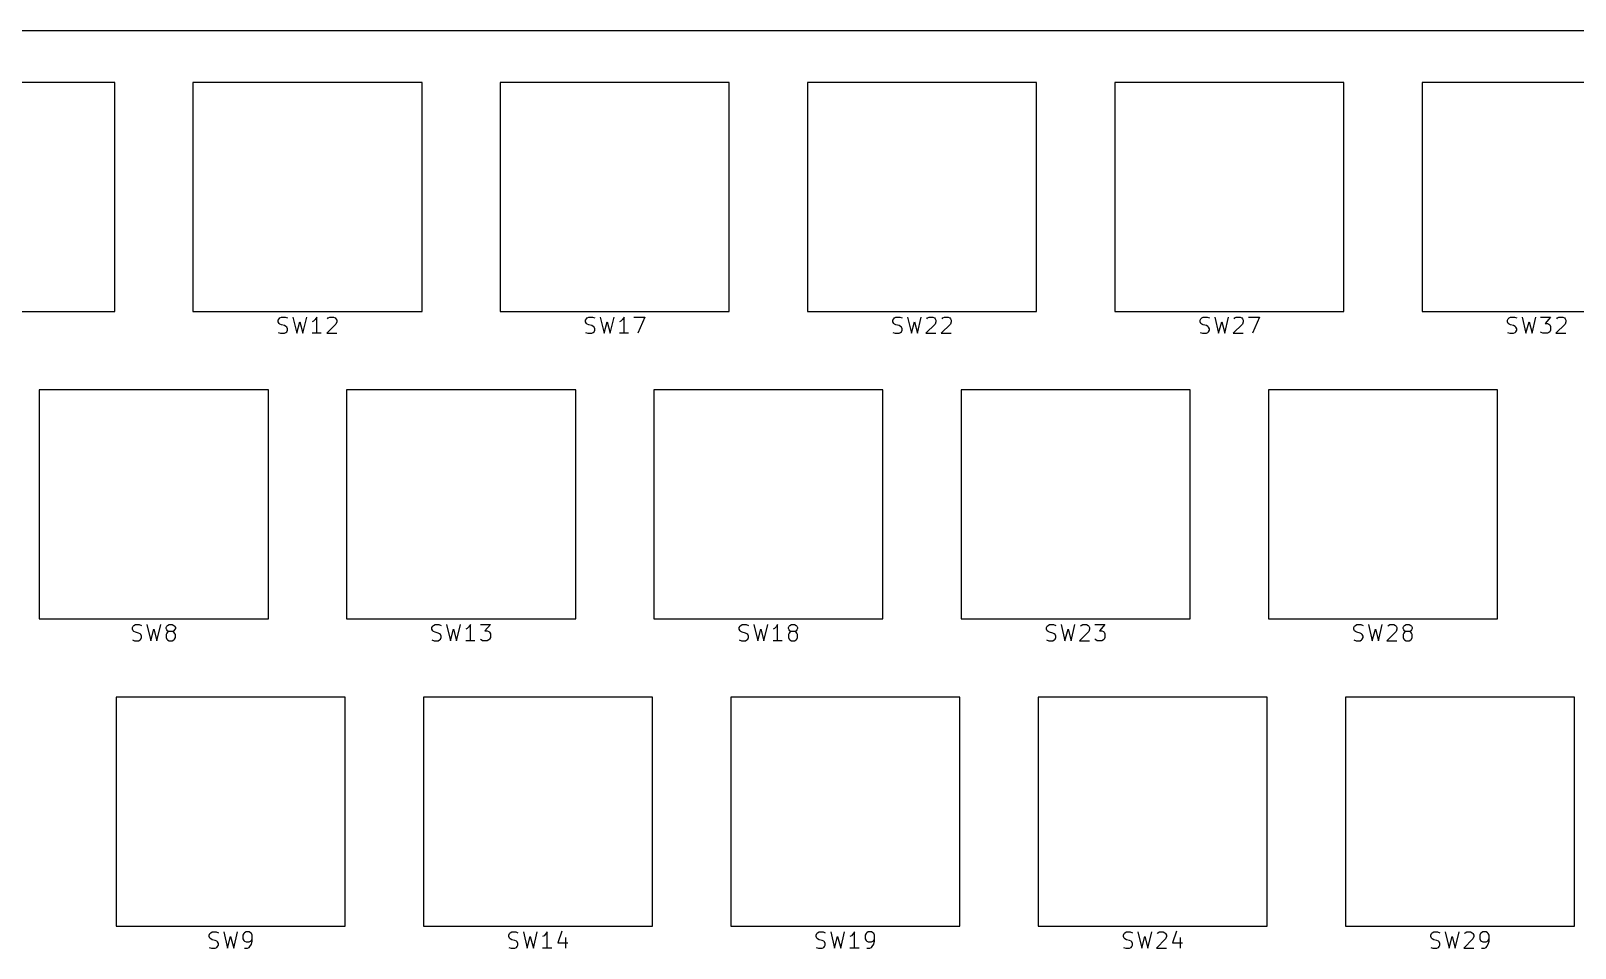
# Model space of a CAD drawing. Extents: x 64 to 386, y -179 to -51.
# Drawn here: x 122 to 217.8, y -107.4 to -50.5 of the extents above; entities that cross this region are included whole.
import ezdxf

# ---------------------------------------------------------------- set-up
doc = ezdxf.new("R2010")
doc.units = 0
doc.layers.add('BLACK', color=7, linetype='CONTINUOUS')

msp = doc.modelspace()

# ---------------------------------------------------------------- linework, layer by layer
at = {"layer": 'BLACK', "linetype": 'CONTINUOUS'}
for p, q in [((380.87, -50.51), (69.04, -50.51)), ((127.235, -53.7), (113.035, -53.7)), ((127.235, -67.9), (127.235, -53.7)), ((132.085, -53.7), (132.085, -67.9)), ((146.285, -53.7), (132.085, -53.7)), ((146.285, -67.9), (146.285, -53.7)), ((151.135, -53.7), (151.135, -67.9)), ((165.335, -53.7), (151.135, -53.7)), ((165.335, -67.9), (165.335, -53.7)), ((170.185, -53.7), (170.185, -67.9)), ((184.385, -53.7), (170.185, -53.7)), ((184.385, -67.9), (184.385, -53.7)), ((189.235, -53.7), (189.235, -67.9)), ((203.435, -53.7), (189.235, -53.7)), ((203.435, -67.9), (203.435, -53.7)), ((208.285, -53.7), (208.285, -67.9)), ((222.485, -53.7), (208.285, -53.7)), ((113.035, -67.9), (127.235, -67.9)), ((132.085, -67.9), (146.285, -67.9)), ((151.135, -67.9), (165.335, -67.9)), ((170.185, -67.9), (184.385, -67.9)), ((189.235, -67.9), (203.435, -67.9)), ((208.285, -67.9), (222.485, -67.9)), ((137.375, -68.4429), (137.423, -68.3476)), ((137.375, -68.5381), (137.375, -68.4429)), ((137.423, -68.6333), (137.375, -68.5381)), ((137.423, -68.3476), (137.471, -68.3)), ((137.471, -68.681), (137.423, -68.6333)), ((137.471, -68.3), (137.566, -68.2524)), ((137.566, -68.7286), (137.471, -68.681)), ((137.566, -68.2524), (137.804, -68.2524)), ((137.756, -68.7762), (137.566, -68.7286)), ((137.852, -68.8238), (137.756, -68.7762)), ((137.804, -68.2524), (137.947, -68.3)), ((137.899, -68.8714), (137.852, -68.8238)), ((137.947, -68.9667), (137.899, -68.8714)), ((138.28, -68.2524), (138.518, -69.2524)), ((138.518, -69.2524), (138.709, -68.5381)), ((138.709, -68.5381), (138.899, -69.2524)), ((138.899, -69.2524), (139.137, -68.2524)), ((139.566, -68.4905), (139.471, -68.5381)), ((139.661, -68.3952), (139.566, -68.4905)), ((139.756, -68.2524), (139.661, -68.3952)), ((139.756, -69.2524), (139.756, -68.2524)), ((140.947, -68.681), (140.375, -69.2524)), ((140.423, -68.3476), (140.471, -68.3)), ((140.471, -68.3), (140.566, -68.2524)), ((140.566, -68.2524), (140.804, -68.2524)), ((140.804, -68.2524), (140.899, -68.3)), ((140.899, -68.3), (140.947, -68.3476)), ((140.947, -68.3476), (140.995, -68.4429)), ((140.995, -68.5381), (140.947, -68.681)), ((140.995, -68.4429), (140.995, -68.5381)), ((156.425, -68.4429), (156.473, -68.3476)), ((156.425, -68.5381), (156.425, -68.4429)), ((156.473, -68.6333), (156.425, -68.5381)), ((156.473, -68.3476), (156.521, -68.3)), ((156.521, -68.681), (156.473, -68.6333)), ((156.521, -68.3), (156.616, -68.2524)), ((156.616, -68.7286), (156.521, -68.681)), ((156.616, -68.2524), (156.854, -68.2524)), ((156.806, -68.7762), (156.616, -68.7286)), ((156.902, -68.8238), (156.806, -68.7762)), ((156.854, -68.2524), (156.997, -68.3)), ((156.949, -68.8714), (156.902, -68.8238)), ((156.997, -68.9667), (156.949, -68.8714)), ((157.33, -68.2524), (157.568, -69.2524)), ((157.568, -69.2524), (157.759, -68.5381)), ((157.759, -68.5381), (157.949, -69.2524)), ((157.949, -69.2524), (158.187, -68.2524)), ((158.616, -68.4905), (158.521, -68.5381)), ((158.711, -68.3952), (158.616, -68.4905)), ((158.806, -68.2524), (158.711, -68.3952)), ((158.806, -69.2524), (158.806, -68.2524)), ((159.425, -68.2524), (160.092, -68.2524)), ((160.092, -68.2524), (159.664, -69.2524)), ((175.475, -68.4429), (175.523, -68.3476)), ((175.475, -68.5381), (175.475, -68.4429)), ((175.523, -68.6333), (175.475, -68.5381)), ((175.523, -68.3476), (175.571, -68.3)), ((175.571, -68.681), (175.523, -68.6333)), ((175.571, -68.3), (175.666, -68.2524)), ((175.666, -68.7286), (175.571, -68.681)), ((175.666, -68.2524), (175.904, -68.2524)), ((175.856, -68.7762), (175.666, -68.7286)), ((175.952, -68.8238), (175.856, -68.7762)), ((175.904, -68.2524), (176.047, -68.3)), ((175.999, -68.8714), (175.952, -68.8238)), ((176.047, -68.9667), (175.999, -68.8714)), ((176.38, -68.2524), (176.618, -69.2524)), ((176.618, -69.2524), (176.809, -68.5381)), ((176.809, -68.5381), (176.999, -69.2524)), ((176.999, -69.2524), (177.237, -68.2524)), ((178.095, -68.681), (177.523, -69.2524)), ((177.571, -68.3476), (177.618, -68.3)), ((177.618, -68.3), (177.714, -68.2524)), ((177.714, -68.2524), (177.952, -68.2524)), ((177.952, -68.2524), (178.047, -68.3)), ((178.047, -68.3), (178.095, -68.3476)), ((178.095, -68.3476), (178.142, -68.4429)), ((178.142, -68.5381), (178.095, -68.681)), ((178.142, -68.4429), (178.142, -68.5381)), ((179.047, -68.681), (178.475, -69.2524)), ((178.523, -68.3476), (178.571, -68.3)), ((178.571, -68.3), (178.666, -68.2524)), ((178.666, -68.2524), (178.904, -68.2524)), ((178.904, -68.2524), (178.999, -68.3)), ((178.999, -68.3), (179.047, -68.3476)), ((179.047, -68.3476), (179.095, -68.4429)), ((179.095, -68.5381), (179.047, -68.681)), ((179.095, -68.4429), (179.095, -68.5381)), ((194.525, -68.4429), (194.573, -68.3476)), ((194.525, -68.5381), (194.525, -68.4429)), ((194.573, -68.6333), (194.525, -68.5381)), ((194.573, -68.3476), (194.621, -68.3)), ((194.621, -68.681), (194.573, -68.6333)), ((194.621, -68.3), (194.716, -68.2524)), ((194.716, -68.7286), (194.621, -68.681)), ((194.716, -68.2524), (194.954, -68.2524)), ((194.906, -68.7762), (194.716, -68.7286)), ((195.002, -68.8238), (194.906, -68.7762)), ((194.954, -68.2524), (195.097, -68.3)), ((195.049, -68.8714), (195.002, -68.8238)), ((195.097, -68.9667), (195.049, -68.8714)), ((195.43, -68.2524), (195.668, -69.2524)), ((195.668, -69.2524), (195.859, -68.5381)), ((195.859, -68.5381), (196.049, -69.2524)), ((196.049, -69.2524), (196.287, -68.2524)), ((197.145, -68.681), (196.573, -69.2524)), ((196.621, -68.3476), (196.668, -68.3)), ((196.668, -68.3), (196.764, -68.2524)), ((196.764, -68.2524), (197.002, -68.2524)), ((197.002, -68.2524), (197.097, -68.3)), ((197.097, -68.3), (197.145, -68.3476)), ((197.145, -68.3476), (197.192, -68.4429)), ((197.192, -68.5381), (197.145, -68.681)), ((197.192, -68.4429), (197.192, -68.5381)), ((197.525, -68.2524), (198.192, -68.2524)), ((198.192, -68.2524), (197.764, -69.2524)), ((213.575, -68.4429), (213.623, -68.3476)), ((213.575, -68.5381), (213.575, -68.4429)), ((213.623, -68.6333), (213.575, -68.5381)), ((213.623, -68.3476), (213.671, -68.3)), ((213.671, -68.681), (213.623, -68.6333)), ((213.671, -68.3), (213.766, -68.2524)), ((213.766, -68.7286), (213.671, -68.681)), ((213.766, -68.2524), (214.004, -68.2524)), ((213.956, -68.7762), (213.766, -68.7286)), ((214.052, -68.8238), (213.956, -68.7762)), ((214.004, -68.2524), (214.147, -68.3)), ((214.099, -68.8714), (214.052, -68.8238)), ((214.147, -68.9667), (214.099, -68.8714)), ((214.48, -68.2524), (214.718, -69.2524)), ((214.718, -69.2524), (214.909, -68.5381)), ((214.909, -68.5381), (215.099, -69.2524)), ((215.099, -69.2524), (215.337, -68.2524)), ((215.623, -68.2524), (216.242, -68.2524)), ((216.242, -68.2524), (215.909, -68.6333)), ((215.909, -68.6333), (216.052, -68.6333)), ((216.052, -68.6333), (216.147, -68.681)), ((216.147, -68.681), (216.195, -68.7286)), ((216.195, -68.7286), (216.242, -68.8238)), ((216.242, -68.8238), (216.242, -69.0619)), ((217.147, -68.681), (216.575, -69.2524)), ((216.623, -68.3476), (216.671, -68.3)), ((216.671, -68.3), (216.766, -68.2524)), ((216.766, -68.2524), (217.004, -68.2524)), ((217.004, -68.2524), (217.099, -68.3)), ((217.099, -68.3), (217.147, -68.3476)), ((217.147, -68.3476), (217.195, -68.4429)), ((217.195, -68.5381), (217.147, -68.681)), ((217.195, -68.4429), (217.195, -68.5381)), ((137.375, -69.2048), (137.518, -69.2524)), ((137.518, -69.2524), (137.756, -69.2524)), ((137.756, -69.2524), (137.852, -69.2048)), ((137.852, -69.2048), (137.899, -69.1571)), ((137.899, -69.1571), (137.947, -69.0619)), ((137.947, -69.0619), (137.947, -68.9667)), ((140.042, -69.2524), (139.471, -69.2524)), ((140.375, -69.2524), (140.995, -69.2524)), ((156.425, -69.2048), (156.568, -69.2524)), ((156.568, -69.2524), (156.806, -69.2524)), ((156.806, -69.2524), (156.902, -69.2048)), ((156.902, -69.2048), (156.949, -69.1571)), ((156.949, -69.1571), (156.997, -69.0619)), ((156.997, -69.0619), (156.997, -68.9667)), ((159.092, -69.2524), (158.521, -69.2524)), ((175.475, -69.2048), (175.618, -69.2524)), ((175.618, -69.2524), (175.856, -69.2524)), ((175.856, -69.2524), (175.952, -69.2048)), ((175.952, -69.2048), (175.999, -69.1571)), ((175.999, -69.1571), (176.047, -69.0619)), ((176.047, -69.0619), (176.047, -68.9667)), ((177.523, -69.2524), (178.142, -69.2524)), ((178.475, -69.2524), (179.095, -69.2524)), ((194.525, -69.2048), (194.668, -69.2524)), ((194.668, -69.2524), (194.906, -69.2524)), ((194.906, -69.2524), (195.002, -69.2048)), ((195.002, -69.2048), (195.049, -69.1571)), ((195.049, -69.1571), (195.097, -69.0619)), ((195.097, -69.0619), (195.097, -68.9667)), ((196.573, -69.2524), (197.192, -69.2524)), ((213.575, -69.2048), (213.718, -69.2524)), ((213.718, -69.2524), (213.956, -69.2524)), ((213.956, -69.2524), (214.052, -69.2048)), ((214.052, -69.2048), (214.099, -69.1571)), ((214.099, -69.1571), (214.147, -69.0619)), ((214.147, -69.0619), (214.147, -68.9667)), ((215.671, -69.2048), (215.623, -69.1571)), ((215.766, -69.2524), (215.671, -69.2048)), ((216.052, -69.2524), (215.766, -69.2524)), ((216.147, -69.2048), (216.052, -69.2524)), ((216.195, -69.1571), (216.147, -69.2048)), ((216.242, -69.0619), (216.195, -69.1571)), ((216.575, -69.2524), (217.195, -69.2524)), ((122.56, -72.75), (122.56, -86.95)), ((136.76, -72.75), (122.56, -72.75)), ((136.76, -86.95), (136.76, -72.75)), ((141.61, -72.75), (141.61, -86.95)), ((155.81, -72.75), (141.61, -72.75)), ((155.81, -86.95), (155.81, -72.75)), ((160.66, -72.75), (160.66, -86.95)), ((174.86, -72.75), (160.66, -72.75)), ((174.86, -86.95), (174.86, -72.75)), ((179.71, -72.75), (179.71, -86.95)), ((193.91, -72.75), (179.71, -72.75)), ((193.91, -86.95), (193.91, -72.75)), ((198.76, -72.75), (198.76, -86.95)), ((212.96, -72.75), (198.76, -72.75)), ((212.96, -86.95), (212.96, -72.75)), ((122.56, -86.95), (136.76, -86.95)), ((141.61, -86.95), (155.81, -86.95)), ((160.66, -86.95), (174.86, -86.95)), ((179.71, -86.95), (193.91, -86.95)), ((198.76, -86.95), (212.96, -86.95)), ((128.327, -87.4929), (128.374, -87.3976)), ((128.327, -87.5881), (128.327, -87.4929)), ((128.374, -87.6833), (128.327, -87.5881)), ((128.374, -87.3976), (128.422, -87.35)), ((128.422, -87.731), (128.374, -87.6833)), ((128.422, -87.35), (128.517, -87.3024)), ((128.517, -87.7786), (128.422, -87.731)), ((128.517, -87.3024), (128.755, -87.3024)), ((128.708, -87.8262), (128.517, -87.7786)), ((128.803, -87.8738), (128.708, -87.8262)), ((128.755, -87.3024), (128.898, -87.35)), ((128.85, -87.9214), (128.803, -87.8738)), ((128.898, -88.0167), (128.85, -87.9214)), ((128.898, -88.1119), (128.898, -88.0167)), ((129.231, -87.3024), (129.47, -88.3024)), ((129.47, -88.3024), (129.66, -87.5881)), ((129.66, -87.5881), (129.85, -88.3024)), ((129.85, -88.3024), (130.089, -87.3024)), ((130.422, -87.4929), (130.47, -87.3976)), ((130.422, -87.5405), (130.422, -87.4929)), ((130.47, -87.6357), (130.422, -87.5405)), ((130.47, -87.8262), (130.422, -87.9214)), ((130.422, -87.9214), (130.422, -88.1119)), ((130.47, -87.3976), (130.517, -87.35)), ((130.517, -87.6833), (130.47, -87.6357)), ((130.517, -87.7786), (130.47, -87.8262)), ((130.517, -87.35), (130.612, -87.3024)), ((130.612, -87.731), (130.517, -87.6833)), ((130.612, -87.731), (130.517, -87.7786)), ((130.612, -87.3024), (130.803, -87.3024)), ((130.803, -87.731), (130.612, -87.731)), ((130.803, -87.3024), (130.898, -87.35)), ((130.898, -87.6833), (130.803, -87.731)), ((130.898, -87.7786), (130.803, -87.731)), ((130.898, -87.35), (130.946, -87.3976)), ((130.946, -87.6357), (130.898, -87.6833)), ((130.946, -87.8262), (130.898, -87.7786)), ((130.946, -87.3976), (130.993, -87.4929)), ((130.993, -87.5405), (130.946, -87.6357)), ((130.993, -87.9214), (130.946, -87.8262)), ((130.993, -87.4929), (130.993, -87.5405)), ((130.993, -88.1119), (130.993, -87.9214)), ((146.9, -87.4929), (146.948, -87.3976)), ((146.9, -87.5881), (146.9, -87.4929)), ((146.948, -87.6833), (146.9, -87.5881)), ((146.948, -87.3976), (146.996, -87.35)), ((146.996, -87.731), (146.948, -87.6833)), ((146.996, -87.35), (147.091, -87.3024)), ((147.091, -87.7786), (146.996, -87.731)), ((147.091, -87.3024), (147.329, -87.3024)), ((147.281, -87.8262), (147.091, -87.7786)), ((147.377, -87.8738), (147.281, -87.8262)), ((147.329, -87.3024), (147.472, -87.35)), ((147.424, -87.9214), (147.377, -87.8738)), ((147.472, -88.0167), (147.424, -87.9214)), ((147.472, -88.1119), (147.472, -88.0167)), ((147.805, -87.3024), (148.043, -88.3024)), ((148.043, -88.3024), (148.234, -87.5881)), ((148.234, -87.5881), (148.424, -88.3024)), ((148.424, -88.3024), (148.662, -87.3024)), ((149.091, -87.5405), (148.996, -87.5881)), ((149.186, -87.4452), (149.091, -87.5405)), ((149.281, -87.3024), (149.186, -87.4452)), ((149.281, -88.3024), (149.281, -87.3024)), ((149.9, -87.3024), (150.52, -87.3024)), ((150.52, -87.3024), (150.186, -87.6833)), ((150.186, -87.6833), (150.329, -87.6833)), ((150.329, -87.6833), (150.424, -87.731)), ((150.424, -87.731), (150.472, -87.7786)), ((150.472, -87.7786), (150.52, -87.8738)), ((150.52, -87.8738), (150.52, -88.1119)), ((165.95, -87.4929), (165.998, -87.3976)), ((165.95, -87.5881), (165.95, -87.4929)), ((165.998, -87.6833), (165.95, -87.5881)), ((165.998, -87.3976), (166.046, -87.35)), ((166.046, -87.731), (165.998, -87.6833)), ((166.046, -87.35), (166.141, -87.3024)), ((166.141, -87.7786), (166.046, -87.731)), ((166.141, -87.3024), (166.379, -87.3024)), ((166.331, -87.8262), (166.141, -87.7786)), ((166.427, -87.8738), (166.331, -87.8262)), ((166.379, -87.3024), (166.522, -87.35)), ((166.474, -87.9214), (166.427, -87.8738)), ((166.522, -88.0167), (166.474, -87.9214)), ((166.522, -88.1119), (166.522, -88.0167)), ((166.855, -87.3024), (167.093, -88.3024)), ((167.093, -88.3024), (167.284, -87.5881)), ((167.284, -87.5881), (167.474, -88.3024)), ((167.474, -88.3024), (167.712, -87.3024)), ((168.141, -87.5405), (168.046, -87.5881)), ((168.236, -87.4452), (168.141, -87.5405)), ((168.331, -87.3024), (168.236, -87.4452)), ((168.331, -88.3024), (168.331, -87.3024)), ((168.998, -87.4929), (169.046, -87.3976)), ((168.998, -87.5405), (168.998, -87.4929)), ((169.046, -87.6357), (168.998, -87.5405)), ((169.046, -87.8262), (168.998, -87.9214)), ((168.998, -87.9214), (168.998, -88.1119)), ((169.046, -87.3976), (169.093, -87.35)), ((169.093, -87.6833), (169.046, -87.6357)), ((169.093, -87.7786), (169.046, -87.8262)), ((169.093, -87.35), (169.189, -87.3024)), ((169.189, -87.731), (169.093, -87.6833)), ((169.189, -87.731), (169.093, -87.7786)), ((169.189, -87.3024), (169.379, -87.3024)), ((169.379, -87.731), (169.189, -87.731)), ((169.379, -87.3024), (169.474, -87.35)), ((169.474, -87.6833), (169.379, -87.731)), ((169.474, -87.7786), (169.379, -87.731)), ((169.474, -87.35), (169.522, -87.3976)), ((169.522, -87.6357), (169.474, -87.6833)), ((169.522, -87.8262), (169.474, -87.7786)), ((169.522, -87.3976), (169.57, -87.4929)), ((169.57, -87.5405), (169.522, -87.6357)), ((169.57, -87.9214), (169.522, -87.8262)), ((169.57, -87.4929), (169.57, -87.5405)), ((169.57, -88.1119), (169.57, -87.9214)), ((185, -87.4929), (185.048, -87.3976)), ((185, -87.5881), (185, -87.4929)), ((185.048, -87.6833), (185, -87.5881)), ((185.048, -87.3976), (185.096, -87.35)), ((185.096, -87.731), (185.048, -87.6833)), ((185.096, -87.35), (185.191, -87.3024)), ((185.191, -87.7786), (185.096, -87.731)), ((185.191, -87.3024), (185.429, -87.3024)), ((185.381, -87.8262), (185.191, -87.7786)), ((185.477, -87.8738), (185.381, -87.8262)), ((185.429, -87.3024), (185.572, -87.35)), ((185.524, -87.9214), (185.477, -87.8738)), ((185.572, -88.0167), (185.524, -87.9214)), ((185.572, -88.1119), (185.572, -88.0167)), ((185.905, -87.3024), (186.143, -88.3024)), ((186.143, -88.3024), (186.334, -87.5881)), ((186.334, -87.5881), (186.524, -88.3024)), ((186.524, -88.3024), (186.762, -87.3024)), ((187.62, -87.731), (187.048, -88.3024)), ((187.096, -87.3976), (187.143, -87.35)), ((187.143, -87.35), (187.239, -87.3024)), ((187.239, -87.3024), (187.477, -87.3024)), ((187.477, -87.3024), (187.572, -87.35)), ((187.572, -87.35), (187.62, -87.3976)), ((187.62, -87.3976), (187.667, -87.4929)), ((187.667, -87.5881), (187.62, -87.731)), ((187.667, -87.4929), (187.667, -87.5881)), ((188, -87.3024), (188.62, -87.3024)), ((188.62, -87.3024), (188.286, -87.6833)), ((188.286, -87.6833), (188.429, -87.6833)), ((188.429, -87.6833), (188.524, -87.731)), ((188.524, -87.731), (188.572, -87.7786)), ((188.572, -87.7786), (188.62, -87.8738)), ((188.62, -87.8738), (188.62, -88.1119)), ((204.05, -87.4929), (204.098, -87.3976)), ((204.05, -87.5881), (204.05, -87.4929)), ((204.098, -87.6833), (204.05, -87.5881)), ((204.098, -87.3976), (204.146, -87.35)), ((204.146, -87.731), (204.098, -87.6833)), ((204.146, -87.35), (204.241, -87.3024)), ((204.241, -87.7786), (204.146, -87.731)), ((204.241, -87.3024), (204.479, -87.3024)), ((204.431, -87.8262), (204.241, -87.7786)), ((204.527, -87.8738), (204.431, -87.8262)), ((204.479, -87.3024), (204.622, -87.35)), ((204.574, -87.9214), (204.527, -87.8738)), ((204.622, -88.0167), (204.574, -87.9214)), ((204.622, -88.1119), (204.622, -88.0167)), ((204.955, -87.3024), (205.193, -88.3024)), ((205.193, -88.3024), (205.384, -87.5881)), ((205.384, -87.5881), (205.574, -88.3024)), ((205.574, -88.3024), (205.812, -87.3024)), ((206.67, -87.731), (206.098, -88.3024)), ((206.146, -87.3976), (206.193, -87.35)), ((206.193, -87.35), (206.289, -87.3024)), ((206.289, -87.3024), (206.527, -87.3024)), ((206.527, -87.3024), (206.622, -87.35)), ((206.622, -87.35), (206.67, -87.3976)), ((206.67, -87.3976), (206.717, -87.4929)), ((206.717, -87.5881), (206.67, -87.731)), ((206.717, -87.4929), (206.717, -87.5881)), ((207.098, -87.4929), (207.146, -87.3976)), ((207.098, -87.5405), (207.098, -87.4929)), ((207.146, -87.6357), (207.098, -87.5405)), ((207.146, -87.8262), (207.098, -87.9214)), ((207.098, -87.9214), (207.098, -88.1119)), ((207.146, -87.3976), (207.193, -87.35)), ((207.193, -87.6833), (207.146, -87.6357)), ((207.193, -87.7786), (207.146, -87.8262)), ((207.193, -87.35), (207.289, -87.3024)), ((207.289, -87.731), (207.193, -87.6833)), ((207.289, -87.731), (207.193, -87.7786)), ((207.289, -87.3024), (207.479, -87.3024)), ((207.479, -87.731), (207.289, -87.731)), ((207.479, -87.3024), (207.574, -87.35)), ((207.574, -87.6833), (207.479, -87.731)), ((207.574, -87.7786), (207.479, -87.731)), ((207.574, -87.35), (207.622, -87.3976)), ((207.622, -87.6357), (207.574, -87.6833)), ((207.622, -87.8262), (207.574, -87.7786)), ((207.622, -87.3976), (207.67, -87.4929)), ((207.67, -87.5405), (207.622, -87.6357)), ((207.67, -87.9214), (207.622, -87.8262)), ((207.67, -87.4929), (207.67, -87.5405)), ((207.67, -88.1119), (207.67, -87.9214)), ((128.327, -88.2548), (128.47, -88.3024)), ((128.47, -88.3024), (128.708, -88.3024)), ((128.708, -88.3024), (128.803, -88.2548)), ((128.803, -88.2548), (128.85, -88.2071)), ((128.85, -88.2071), (128.898, -88.1119)), ((130.422, -88.1119), (130.47, -88.2071)), ((130.47, -88.2071), (130.517, -88.2548)), ((130.517, -88.2548), (130.612, -88.3024)), ((130.612, -88.3024), (130.803, -88.3024)), ((130.803, -88.3024), (130.898, -88.2548)), ((130.898, -88.2548), (130.946, -88.2071)), ((130.946, -88.2071), (130.993, -88.1119)), ((146.9, -88.2548), (147.043, -88.3024)), ((147.043, -88.3024), (147.281, -88.3024)), ((147.281, -88.3024), (147.377, -88.2548)), ((147.377, -88.2548), (147.424, -88.2071)), ((147.424, -88.2071), (147.472, -88.1119)), ((149.567, -88.3024), (148.996, -88.3024)), ((149.948, -88.2548), (149.9, -88.2071)), ((150.043, -88.3024), (149.948, -88.2548)), ((150.329, -88.3024), (150.043, -88.3024)), ((150.424, -88.2548), (150.329, -88.3024)), ((150.472, -88.2071), (150.424, -88.2548)), ((150.52, -88.1119), (150.472, -88.2071)), ((165.95, -88.2548), (166.093, -88.3024)), ((166.093, -88.3024), (166.331, -88.3024)), ((166.331, -88.3024), (166.427, -88.2548)), ((166.427, -88.2548), (166.474, -88.2071)), ((166.474, -88.2071), (166.522, -88.1119)), ((168.617, -88.3024), (168.046, -88.3024)), ((168.998, -88.1119), (169.046, -88.2071)), ((169.046, -88.2071), (169.093, -88.2548)), ((169.093, -88.2548), (169.189, -88.3024)), ((169.189, -88.3024), (169.379, -88.3024)), ((169.379, -88.3024), (169.474, -88.2548)), ((169.474, -88.2548), (169.522, -88.2071)), ((169.522, -88.2071), (169.57, -88.1119)), ((185, -88.2548), (185.143, -88.3024)), ((185.143, -88.3024), (185.381, -88.3024)), ((185.381, -88.3024), (185.477, -88.2548)), ((185.477, -88.2548), (185.524, -88.2071)), ((185.524, -88.2071), (185.572, -88.1119)), ((187.048, -88.3024), (187.667, -88.3024)), ((188.048, -88.2548), (188, -88.2071)), ((188.143, -88.3024), (188.048, -88.2548)), ((188.429, -88.3024), (188.143, -88.3024)), ((188.524, -88.2548), (188.429, -88.3024)), ((188.572, -88.2071), (188.524, -88.2548)), ((188.62, -88.1119), (188.572, -88.2071)), ((204.05, -88.2548), (204.193, -88.3024)), ((204.193, -88.3024), (204.431, -88.3024)), ((204.431, -88.3024), (204.527, -88.2548)), ((204.527, -88.2548), (204.574, -88.2071)), ((204.574, -88.2071), (204.622, -88.1119)), ((206.098, -88.3024), (206.717, -88.3024)), ((207.098, -88.1119), (207.146, -88.2071)), ((207.146, -88.2071), (207.193, -88.2548)), ((207.193, -88.2548), (207.289, -88.3024)), ((207.289, -88.3024), (207.479, -88.3024)), ((207.479, -88.3024), (207.574, -88.2548)), ((207.574, -88.2548), (207.622, -88.2071)), ((207.622, -88.2071), (207.67, -88.1119)), ((127.322, -91.8), (127.322, -106)), ((141.522, -91.8), (127.322, -91.8)), ((141.522, -106), (141.522, -91.8)), ((146.373, -91.8), (146.373, -106)), ((160.572, -91.8), (146.373, -91.8)), ((160.572, -106), (160.572, -91.8)), ((165.422, -91.8), (165.422, -106)), ((179.623, -91.8), (165.422, -91.8)), ((179.623, -106), (179.623, -91.8)), ((184.472, -91.8), (184.472, -106)), ((198.672, -91.8), (184.472, -91.8)), ((198.672, -106), (198.672, -91.8)), ((203.522, -91.8), (203.522, -106)), ((217.722, -91.8), (203.522, -91.8)), ((217.722, -106), (217.722, -91.8)), ((127.322, -106), (141.522, -106)), ((146.373, -106), (160.572, -106)), ((165.422, -106), (179.623, -106)), ((184.472, -106), (198.672, -106)), ((203.522, -106), (217.722, -106)), ((133.089, -106.543), (133.137, -106.448)), ((133.089, -106.638), (133.089, -106.543)), ((133.137, -106.733), (133.089, -106.638)), ((133.137, -106.448), (133.184, -106.4)), ((133.184, -106.781), (133.137, -106.733)), ((133.184, -106.4), (133.28, -106.352)), ((133.28, -106.829), (133.184, -106.781)), ((133.28, -106.352), (133.518, -106.352)), ((133.47, -106.876), (133.28, -106.829)), ((133.565, -106.924), (133.47, -106.876)), ((133.518, -106.352), (133.661, -106.4)), ((133.613, -106.971), (133.565, -106.924)), ((133.661, -107.067), (133.613, -106.971)), ((133.613, -107.257), (133.661, -107.162)), ((133.661, -107.162), (133.661, -107.067)), ((133.994, -106.352), (134.232, -107.352)), ((134.232, -107.352), (134.422, -106.638)), ((134.422, -106.638), (134.613, -107.352)), ((134.613, -107.352), (134.851, -106.352)), ((135.232, -106.448), (135.184, -106.543)), ((135.184, -106.543), (135.184, -106.781)), ((135.184, -106.781), (135.232, -106.876)), ((135.28, -106.4), (135.232, -106.448)), ((135.232, -106.876), (135.28, -106.924)), ((135.375, -106.352), (135.28, -106.4)), ((135.28, -106.924), (135.375, -106.971)), ((135.565, -106.352), (135.375, -106.352)), ((135.375, -106.971), (135.565, -106.971)), ((135.661, -106.4), (135.565, -106.352)), ((135.565, -106.971), (135.661, -106.924)), ((135.613, -107.257), (135.708, -107.114)), ((135.708, -106.448), (135.661, -106.4)), ((135.661, -106.924), (135.708, -106.876)), ((135.756, -106.543), (135.708, -106.448)), ((135.708, -106.876), (135.756, -106.781)), ((135.708, -107.114), (135.756, -106.924)), ((135.756, -106.924), (135.756, -106.543)), ((151.663, -106.543), (151.711, -106.448)), ((151.663, -106.638), (151.663, -106.543)), ((151.711, -106.733), (151.663, -106.638)), ((151.711, -106.448), (151.758, -106.4)), ((151.758, -106.781), (151.711, -106.733)), ((151.758, -106.4), (151.853, -106.352)), ((151.853, -106.829), (151.758, -106.781)), ((151.853, -106.352), (152.092, -106.352)), ((152.044, -106.876), (151.853, -106.829)), ((152.139, -106.924), (152.044, -106.876)), ((152.092, -106.352), (152.234, -106.4)), ((152.187, -106.971), (152.139, -106.924)), ((152.234, -107.067), (152.187, -106.971)), ((152.187, -107.257), (152.234, -107.162)), ((152.234, -107.162), (152.234, -107.067)), ((152.568, -106.352), (152.806, -107.352)), ((152.806, -107.352), (152.996, -106.638)), ((152.996, -106.638), (153.187, -107.352)), ((153.187, -107.352), (153.425, -106.352)), ((153.853, -106.59), (153.758, -106.638)), ((153.949, -106.495), (153.853, -106.59)), ((154.044, -106.352), (153.949, -106.495)), ((154.044, -107.352), (154.044, -106.352)), ((154.949, -106.305), (154.711, -107.019)), ((154.711, -107.019), (155.33, -107.019)), ((155.187, -106.686), (155.187, -107.352)), ((170.713, -106.543), (170.761, -106.448)), ((170.713, -106.638), (170.713, -106.543)), ((170.761, -106.733), (170.713, -106.638)), ((170.761, -106.448), (170.808, -106.4)), ((170.808, -106.781), (170.761, -106.733)), ((170.808, -106.4), (170.903, -106.352)), ((170.903, -106.829), (170.808, -106.781)), ((170.903, -106.352), (171.142, -106.352)), ((171.094, -106.876), (170.903, -106.829)), ((171.189, -106.924), (171.094, -106.876)), ((171.142, -106.352), (171.284, -106.4)), ((171.237, -106.971), (171.189, -106.924)), ((171.284, -107.067), (171.237, -106.971)), ((171.237, -107.257), (171.284, -107.162)), ((171.284, -107.162), (171.284, -107.067)), ((171.618, -106.352), (171.856, -107.352)), ((171.856, -107.352), (172.046, -106.638)), ((172.046, -106.638), (172.237, -107.352)), ((172.237, -107.352), (172.475, -106.352)), ((172.903, -106.59), (172.808, -106.638)), ((172.999, -106.495), (172.903, -106.59)), ((173.094, -106.352), (172.999, -106.495)), ((173.094, -107.352), (173.094, -106.352)), ((173.808, -106.448), (173.761, -106.543)), ((173.761, -106.543), (173.761, -106.781)), ((173.761, -106.781), (173.808, -106.876)), ((173.856, -106.4), (173.808, -106.448)), ((173.808, -106.876), (173.856, -106.924)), ((173.951, -106.352), (173.856, -106.4)), ((173.856, -106.924), (173.951, -106.971)), ((174.142, -106.352), (173.951, -106.352)), ((173.951, -106.971), (174.142, -106.971)), ((174.237, -106.4), (174.142, -106.352)), ((174.142, -106.971), (174.237, -106.924)), ((174.189, -107.257), (174.284, -107.114)), ((174.284, -106.448), (174.237, -106.4)), ((174.237, -106.924), (174.284, -106.876)), ((174.332, -106.543), (174.284, -106.448)), ((174.284, -106.876), (174.332, -106.781)), ((174.284, -107.114), (174.332, -106.924)), ((174.332, -106.924), (174.332, -106.543)), ((189.763, -106.543), (189.811, -106.448)), ((189.763, -106.638), (189.763, -106.543)), ((189.811, -106.733), (189.763, -106.638)), ((189.811, -106.448), (189.858, -106.4)), ((189.858, -106.781), (189.811, -106.733)), ((189.858, -106.4), (189.953, -106.352)), ((189.953, -106.829), (189.858, -106.781)), ((189.953, -106.352), (190.192, -106.352)), ((190.144, -106.876), (189.953, -106.829)), ((190.239, -106.924), (190.144, -106.876)), ((190.192, -106.352), (190.334, -106.4)), ((190.287, -106.971), (190.239, -106.924)), ((190.334, -107.067), (190.287, -106.971)), ((190.287, -107.257), (190.334, -107.162)), ((190.334, -107.162), (190.334, -107.067)), ((190.668, -106.352), (190.906, -107.352)), ((190.906, -107.352), (191.096, -106.638)), ((191.096, -106.638), (191.287, -107.352)), ((191.287, -107.352), (191.525, -106.352)), ((192.382, -106.781), (191.811, -107.352)), ((191.858, -106.448), (191.906, -106.4)), ((191.906, -106.4), (192.001, -106.352)), ((192.001, -106.352), (192.239, -106.352)), ((192.239, -106.352), (192.334, -106.4)), ((192.334, -106.4), (192.382, -106.448)), ((192.382, -106.448), (192.43, -106.543)), ((192.43, -106.638), (192.382, -106.781)), ((192.43, -106.543), (192.43, -106.638)), ((193.049, -106.305), (192.811, -107.019)), ((192.811, -107.019), (193.43, -107.019)), ((193.287, -106.686), (193.287, -107.352)), ((208.813, -106.543), (208.861, -106.448)), ((208.813, -106.638), (208.813, -106.543)), ((208.861, -106.733), (208.813, -106.638)), ((208.861, -106.448), (208.908, -106.4)), ((208.908, -106.781), (208.861, -106.733)), ((208.908, -106.4), (209.003, -106.352)), ((209.003, -106.829), (208.908, -106.781)), ((209.003, -106.352), (209.242, -106.352)), ((209.194, -106.876), (209.003, -106.829)), ((209.289, -106.924), (209.194, -106.876)), ((209.242, -106.352), (209.384, -106.4)), ((209.337, -106.971), (209.289, -106.924)), ((209.384, -107.067), (209.337, -106.971)), ((209.337, -107.257), (209.384, -107.162)), ((209.384, -107.162), (209.384, -107.067)), ((209.718, -106.352), (209.956, -107.352)), ((209.956, -107.352), (210.146, -106.638)), ((210.146, -106.638), (210.337, -107.352)), ((210.337, -107.352), (210.575, -106.352)), ((211.432, -106.781), (210.861, -107.352)), ((210.908, -106.448), (210.956, -106.4)), ((210.956, -106.4), (211.051, -106.352)), ((211.051, -106.352), (211.289, -106.352)), ((211.289, -106.352), (211.384, -106.4)), ((211.384, -106.4), (211.432, -106.448)), ((211.432, -106.448), (211.48, -106.543)), ((211.48, -106.638), (211.432, -106.781)), ((211.48, -106.543), (211.48, -106.638)), ((211.908, -106.448), (211.861, -106.543)), ((211.861, -106.543), (211.861, -106.781)), ((211.861, -106.781), (211.908, -106.876)), ((211.956, -106.4), (211.908, -106.448)), ((211.908, -106.876), (211.956, -106.924)), ((212.051, -106.352), (211.956, -106.4)), ((211.956, -106.924), (212.051, -106.971)), ((212.242, -106.352), (212.051, -106.352)), ((212.051, -106.971), (212.242, -106.971)), ((212.337, -106.4), (212.242, -106.352)), ((212.242, -106.971), (212.337, -106.924)), ((212.289, -107.257), (212.384, -107.114)), ((212.384, -106.448), (212.337, -106.4)), ((212.337, -106.924), (212.384, -106.876)), ((212.432, -106.543), (212.384, -106.448)), ((212.384, -106.876), (212.432, -106.781)), ((212.384, -107.114), (212.432, -106.924)), ((212.432, -106.924), (212.432, -106.543)), ((133.089, -107.305), (133.232, -107.352)), ((133.232, -107.352), (133.47, -107.352)), ((133.47, -107.352), (133.565, -107.305)), ((133.565, -107.305), (133.613, -107.257)), ((135.28, -107.352), (135.47, -107.352)), ((135.47, -107.352), (135.565, -107.305)), ((135.565, -107.305), (135.613, -107.257)), ((151.663, -107.305), (151.806, -107.352)), ((151.806, -107.352), (152.044, -107.352)), ((152.044, -107.352), (152.139, -107.305)), ((152.139, -107.305), (152.187, -107.257)), ((154.33, -107.352), (153.758, -107.352)), ((170.713, -107.305), (170.856, -107.352)), ((170.856, -107.352), (171.094, -107.352)), ((171.094, -107.352), (171.189, -107.305)), ((171.189, -107.305), (171.237, -107.257)), ((173.38, -107.352), (172.808, -107.352)), ((173.856, -107.352), (174.046, -107.352)), ((174.046, -107.352), (174.142, -107.305)), ((174.142, -107.305), (174.189, -107.257)), ((189.763, -107.305), (189.906, -107.352)), ((189.906, -107.352), (190.144, -107.352)), ((190.144, -107.352), (190.239, -107.305)), ((190.239, -107.305), (190.287, -107.257)), ((191.811, -107.352), (192.43, -107.352)), ((208.813, -107.305), (208.956, -107.352)), ((208.956, -107.352), (209.194, -107.352)), ((209.194, -107.352), (209.289, -107.305)), ((209.289, -107.305), (209.337, -107.257)), ((210.861, -107.352), (211.48, -107.352)), ((211.956, -107.352), (212.146, -107.352)), ((212.146, -107.352), (212.242, -107.305)), ((212.242, -107.305), (212.289, -107.257))]:
    msp.add_line(p, q, dxfattribs=at)

doc.saveas('drawing.dxf')
